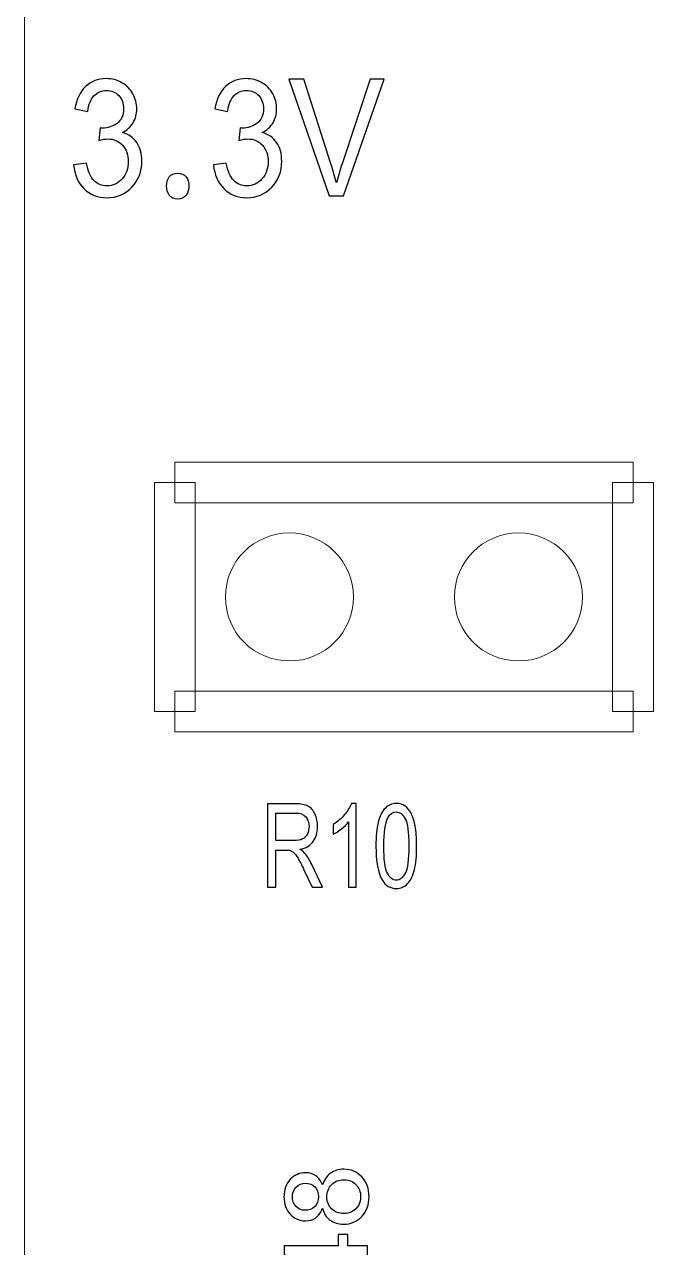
# Model space of a CAD drawing. Header units: millimetres. Extents: x -53.6 to 42.1, y -42.3 to 19.5.
# Drawn here: x -35.58 to -32.79, y -11.32 to -5.98 of the extents above; entities that cross this region are included whole.
import ezdxf

# ---------------------------------------------------------------- set-up
doc = ezdxf.new("R2010")
doc.units = ezdxf.units.MM
doc.header["$MEASUREMENT"] = 0
for name, color, linetype in [('BG_OUTLINE', 7, 'Continuous'), ('BG_SILKSCREEN_TOP', 7, 'Continuous'), ('PG_SILKSCREEN_TOP', 7, 'Continuous'), ('PIN_TOP', 7, 'Continuous'), ('RD_SILKSCREEN_TOP', 7, 'Continuous')]:
    doc.layers.add(name, color=color, linetype=linetype)

msp = doc.modelspace()

# ---------------------------------------------------------------- linework, layer by layer
at = {"layer": 'BG_OUTLINE', "color": 3, "lineweight": 9}
msp.add_open_spline([(-35.58, -42.2737), (-35.58, -42.2737), (-35.58, 2.7261), (-35.58, 2.7261), (-35.58, 2.7261), (-35.58, 2.7261), (19.4199, 2.7261), (19.4199, 2.7261), (19.4199, 2.7261), (19.4199, 2.7261), (19.4199, -42.2737), (19.4199, -42.2737), (19.4199, -42.2737), (19.4199, -42.2737), (-35.58, -42.2737), (-35.58, -42.2737)], degree=3, knots=[0, 0, 0, 0, 0.25, 0.25, 0.25, 0.25, 0.5, 0.5, 0.5, 0.5, 0.75, 0.75, 0.75, 0.75, 1, 1, 1, 1], dxfattribs=at)
at = {"layer": 'BG_SILKSCREEN_TOP', "color": 2}
for points, knots in [([(-35.3653, -6.5902), (-35.3653, -6.5902), (-35.3096, -6.5819), (-35.3096, -6.5819), (-35.3096, -6.5819), (-35.3031, -6.6173), (-35.2922, -6.6428), (-35.2768, -6.6585), (-35.2768, -6.6585), (-35.2614, -6.6741), (-35.2426, -6.6819), (-35.2206, -6.6819), (-35.2206, -6.6819), (-35.1943, -6.6819), (-35.1721, -6.6717), (-35.154, -6.6513), (-35.154, -6.6513), (-35.136, -6.631), (-35.1269, -6.6057), (-35.1269, -6.5756), (-35.1269, -6.5756), (-35.1269, -6.5469), (-35.1352, -6.5232), (-35.152, -6.5046), (-35.152, -6.5046), (-35.1688, -6.486), (-35.19, -6.4766), (-35.2159, -6.4766), (-35.2159, -6.4766), (-35.2265, -6.4766), (-35.2396, -6.479), (-35.2553, -6.4836), (-35.2553, -6.4836), (-35.2553, -6.4836), (-35.2491, -6.4287), (-35.2491, -6.4287), (-35.2491, -6.4287), (-35.2453, -6.4292), (-35.2424, -6.4295), (-35.24, -6.4295), (-35.24, -6.4295), (-35.2163, -6.4295), (-35.1949, -6.4225), (-35.1759, -6.4086), (-35.1759, -6.4086), (-35.1568, -6.3947), (-35.1474, -6.3733), (-35.1474, -6.3443), (-35.1474, -6.3443), (-35.1474, -6.3215), (-35.1543, -6.3024), (-35.1682, -6.2874), (-35.1682, -6.2874), (-35.182, -6.2724), (-35.1999, -6.2648), (-35.2218, -6.2648), (-35.2218, -6.2648), (-35.2435, -6.2648), (-35.2616, -6.2725), (-35.276, -6.2877), (-35.276, -6.2877), (-35.2905, -6.303), (-35.2999, -6.326), (-35.304, -6.3566), (-35.304, -6.3566), (-35.304, -6.3566), (-35.3597, -6.3454), (-35.3597, -6.3454), (-35.3597, -6.3454), (-35.353, -6.3035), (-35.3374, -6.271), (-35.3133, -6.248), (-35.3133, -6.248), (-35.2891, -6.225), (-35.259, -6.2134), (-35.223, -6.2134), (-35.223, -6.2134), (-35.1983, -6.2134), (-35.1754, -6.2194), (-35.1545, -6.2313), (-35.1545, -6.2313), (-35.1337, -6.2432), (-35.1177, -6.2595), (-35.1066, -6.2801), (-35.1066, -6.2801), (-35.0956, -6.3007), (-35.0899, -6.3225), (-35.0899, -6.3458), (-35.0899, -6.3458), (-35.0899, -6.3677), (-35.0952, -6.3877), (-35.1058, -6.4059), (-35.1058, -6.4059), (-35.1164, -6.4239), (-35.132, -6.4382), (-35.1526, -6.4489), (-35.1526, -6.4489), (-35.1258, -6.4558), (-35.1049, -6.4702), (-35.0899, -6.4922), (-35.0899, -6.4922), (-35.0751, -6.514), (-35.0677, -6.5413), (-35.0677, -6.5742), (-35.0677, -6.5742), (-35.0677, -6.6186), (-35.0821, -6.6563), (-35.1111, -6.6873), (-35.1111, -6.6873), (-35.14, -6.7182), (-35.1766, -6.7336), (-35.2208, -6.7336), (-35.2208, -6.7336), (-35.2608, -6.7336), (-35.2939, -6.7203), (-35.3202, -6.6937), (-35.3202, -6.6937), (-35.3466, -6.6671), (-35.3616, -6.6326), (-35.3653, -6.5902)], [0, 0, 0, 0, 0.033333, 0.033333, 0.033333, 0.033333, 0.066667, 0.066667, 0.066667, 0.066667, 0.1, 0.1, 0.1, 0.1, 0.133333, 0.133333, 0.133333, 0.133333, 0.166667, 0.166667, 0.166667, 0.166667, 0.2, 0.2, 0.2, 0.2, 0.233333, 0.233333, 0.233333, 0.233333, 0.266667, 0.266667, 0.266667, 0.266667, 0.3, 0.3, 0.3, 0.3, 0.333333, 0.333333, 0.333333, 0.333333, 0.366667, 0.366667, 0.366667, 0.366667, 0.4, 0.4, 0.4, 0.4, 0.433333, 0.433333, 0.433333, 0.433333, 0.466667, 0.466667, 0.466667, 0.466667, 0.5, 0.5, 0.5, 0.5, 0.533333, 0.533333, 0.533333, 0.533333, 0.566667, 0.566667, 0.566667, 0.566667, 0.6, 0.6, 0.6, 0.6, 0.633333, 0.633333, 0.633333, 0.633333, 0.666667, 0.666667, 0.666667, 0.666667, 0.7, 0.7, 0.7, 0.7, 0.733333, 0.733333, 0.733333, 0.733333, 0.766667, 0.766667, 0.766667, 0.766667, 0.8, 0.8, 0.8, 0.8, 0.833333, 0.833333, 0.833333, 0.833333, 0.866667, 0.866667, 0.866667, 0.866667, 0.9, 0.9, 0.9, 0.9, 0.933333, 0.933333, 0.933333, 0.933333, 0.966667, 0.966667, 0.966667, 0.966667, 1, 1, 1, 1]), ([(-34.7547, -6.5902), (-34.7547, -6.5902), (-34.699, -6.5819), (-34.699, -6.5819), (-34.699, -6.5819), (-34.6925, -6.6173), (-34.6816, -6.6428), (-34.6662, -6.6585), (-34.6662, -6.6585), (-34.6508, -6.6741), (-34.632, -6.6819), (-34.61, -6.6819), (-34.61, -6.6819), (-34.5837, -6.6819), (-34.5615, -6.6717), (-34.5434, -6.6513), (-34.5434, -6.6513), (-34.5254, -6.631), (-34.5163, -6.6057), (-34.5163, -6.5756), (-34.5163, -6.5756), (-34.5163, -6.5469), (-34.5246, -6.5232), (-34.5414, -6.5046), (-34.5414, -6.5046), (-34.5582, -6.486), (-34.5794, -6.4766), (-34.6053, -6.4766), (-34.6053, -6.4766), (-34.6159, -6.4766), (-34.629, -6.479), (-34.6447, -6.4836), (-34.6447, -6.4836), (-34.6447, -6.4836), (-34.6385, -6.4287), (-34.6385, -6.4287), (-34.6385, -6.4287), (-34.6347, -6.4292), (-34.6318, -6.4295), (-34.6294, -6.4295), (-34.6294, -6.4295), (-34.6057, -6.4295), (-34.5843, -6.4225), (-34.5653, -6.4086), (-34.5653, -6.4086), (-34.5462, -6.3947), (-34.5368, -6.3733), (-34.5368, -6.3443), (-34.5368, -6.3443), (-34.5368, -6.3215), (-34.5437, -6.3024), (-34.5576, -6.2874), (-34.5576, -6.2874), (-34.5714, -6.2724), (-34.5893, -6.2648), (-34.6112, -6.2648), (-34.6112, -6.2648), (-34.6329, -6.2648), (-34.651, -6.2725), (-34.6654, -6.2877), (-34.6654, -6.2877), (-34.6799, -6.303), (-34.6893, -6.326), (-34.6934, -6.3566), (-34.6934, -6.3566), (-34.6934, -6.3566), (-34.7491, -6.3454), (-34.7491, -6.3454), (-34.7491, -6.3454), (-34.7424, -6.3035), (-34.7268, -6.271), (-34.7027, -6.248), (-34.7027, -6.248), (-34.6785, -6.225), (-34.6484, -6.2134), (-34.6124, -6.2134), (-34.6124, -6.2134), (-34.5877, -6.2134), (-34.5648, -6.2194), (-34.5439, -6.2313), (-34.5439, -6.2313), (-34.5231, -6.2432), (-34.5071, -6.2595), (-34.496, -6.2801), (-34.496, -6.2801), (-34.485, -6.3007), (-34.4793, -6.3225), (-34.4793, -6.3458), (-34.4793, -6.3458), (-34.4793, -6.3677), (-34.4846, -6.3877), (-34.4952, -6.4059), (-34.4952, -6.4059), (-34.5058, -6.4239), (-34.5214, -6.4382), (-34.542, -6.4489), (-34.542, -6.4489), (-34.5152, -6.4558), (-34.4943, -6.4702), (-34.4793, -6.4922), (-34.4793, -6.4922), (-34.4645, -6.514), (-34.4571, -6.5413), (-34.4571, -6.5742), (-34.4571, -6.5742), (-34.4571, -6.6186), (-34.4715, -6.6563), (-34.5005, -6.6873), (-34.5005, -6.6873), (-34.5294, -6.7182), (-34.566, -6.7336), (-34.6102, -6.7336), (-34.6102, -6.7336), (-34.6502, -6.7336), (-34.6833, -6.7203), (-34.7096, -6.6937), (-34.7096, -6.6937), (-34.736, -6.6671), (-34.751, -6.6326), (-34.7547, -6.5902)], [0, 0, 0, 0, 0.033333, 0.033333, 0.033333, 0.033333, 0.066667, 0.066667, 0.066667, 0.066667, 0.1, 0.1, 0.1, 0.1, 0.133333, 0.133333, 0.133333, 0.133333, 0.166667, 0.166667, 0.166667, 0.166667, 0.2, 0.2, 0.2, 0.2, 0.233333, 0.233333, 0.233333, 0.233333, 0.266667, 0.266667, 0.266667, 0.266667, 0.3, 0.3, 0.3, 0.3, 0.333333, 0.333333, 0.333333, 0.333333, 0.366667, 0.366667, 0.366667, 0.366667, 0.4, 0.4, 0.4, 0.4, 0.433333, 0.433333, 0.433333, 0.433333, 0.466667, 0.466667, 0.466667, 0.466667, 0.5, 0.5, 0.5, 0.5, 0.533333, 0.533333, 0.533333, 0.533333, 0.566667, 0.566667, 0.566667, 0.566667, 0.6, 0.6, 0.6, 0.6, 0.633333, 0.633333, 0.633333, 0.633333, 0.666667, 0.666667, 0.666667, 0.666667, 0.7, 0.7, 0.7, 0.7, 0.733333, 0.733333, 0.733333, 0.733333, 0.766667, 0.766667, 0.766667, 0.766667, 0.8, 0.8, 0.8, 0.8, 0.833333, 0.833333, 0.833333, 0.833333, 0.866667, 0.866667, 0.866667, 0.866667, 0.9, 0.9, 0.9, 0.9, 0.933333, 0.933333, 0.933333, 0.933333, 0.966667, 0.966667, 0.966667, 0.966667, 1, 1, 1, 1]), ([(-34.2495, -6.7246), (-34.2495, -6.7246), (-34.4255, -6.2155), (-34.4255, -6.2155), (-34.4255, -6.2155), (-34.4255, -6.2155), (-34.3604, -6.2155), (-34.3604, -6.2155), (-34.3604, -6.2155), (-34.3604, -6.2155), (-34.2422, -6.5853), (-34.2422, -6.5853), (-34.2422, -6.5853), (-34.2328, -6.615), (-34.2248, -6.6428), (-34.2184, -6.6687), (-34.2184, -6.6687), (-34.2113, -6.6409), (-34.2032, -6.6132), (-34.1938, -6.5853), (-34.1938, -6.5853), (-34.1938, -6.5853), (-34.0712, -6.2155), (-34.0712, -6.2155), (-34.0712, -6.2155), (-34.0712, -6.2155), (-34.0097, -6.2155), (-34.0097, -6.2155), (-34.0097, -6.2155), (-34.0097, -6.2155), (-34.1878, -6.7246), (-34.1878, -6.7246), (-34.1878, -6.7246), (-34.1878, -6.7246), (-34.2495, -6.7246), (-34.2495, -6.7246)], [0, 0, 0, 0, 0.111111, 0.111111, 0.111111, 0.111111, 0.222222, 0.222222, 0.222222, 0.222222, 0.333333, 0.333333, 0.333333, 0.333333, 0.444444, 0.444444, 0.444444, 0.444444, 0.555556, 0.555556, 0.555556, 0.555556, 0.666667, 0.666667, 0.666667, 0.666667, 0.777778, 0.777778, 0.777778, 0.777778, 0.888889, 0.888889, 0.888889, 0.888889, 1, 1, 1, 1]), ([(-34.9115, -6.6261), (-34.9268, -6.6261), (-34.9393, -6.6316), (-34.9485, -6.6426), (-34.9485, -6.6426), (-34.956, -6.6528), (-34.9597, -6.666), (-34.9597, -6.6821), (-34.9597, -6.6821), (-34.9597, -6.6981), (-34.956, -6.7113), (-34.9485, -6.7216), (-34.9485, -6.7216), (-34.9393, -6.7338), (-34.9268, -6.7399), (-34.9115, -6.7399), (-34.9115, -6.7399), (-34.8954, -6.7399), (-34.8831, -6.7338), (-34.8744, -6.7216), (-34.8744, -6.7216), (-34.8663, -6.7113), (-34.8624, -6.6981), (-34.8624, -6.6821), (-34.8624, -6.6821), (-34.8624, -6.666), (-34.8663, -6.6528), (-34.8744, -6.6426), (-34.8744, -6.6426), (-34.8831, -6.6316), (-34.8954, -6.6261), (-34.9115, -6.6261)], [0, 0, 0, 0, 0.125, 0.125, 0.125, 0.125, 0.25, 0.25, 0.25, 0.25, 0.375, 0.375, 0.375, 0.375, 0.5, 0.5, 0.5, 0.5, 0.625, 0.625, 0.625, 0.625, 0.75, 0.75, 0.75, 0.75, 0.875, 0.875, 0.875, 0.875, 1, 1, 1, 1])]:
    msp.add_open_spline(points, degree=3, knots=knots, dxfattribs=at)
at = {"layer": 'PG_SILKSCREEN_TOP', "color": 6, "lineweight": 9}
for points in [[(-34.9239, -8.0655), (-34.9239, -8.0655), (-34.9239, -7.8877), (-34.9239, -7.8877), (-34.9239, -7.8877), (-34.9239, -7.8877), (-32.9239, -7.8877), (-32.9239, -7.8877), (-32.9239, -7.8877), (-32.9239, -7.8877), (-32.9239, -8.0655), (-32.9239, -8.0655), (-32.9239, -8.0655), (-32.9239, -8.0655), (-34.9239, -8.0655), (-34.9239, -8.0655)], [(-34.835, -8.9763), (-34.835, -8.9763), (-35.0128, -8.9763), (-35.0128, -8.9763), (-35.0128, -8.9763), (-35.0128, -8.9763), (-35.0128, -7.9766), (-35.0128, -7.9766), (-35.0128, -7.9766), (-35.0128, -7.9766), (-34.835, -7.9766), (-34.835, -7.9766), (-34.835, -7.9766), (-34.835, -7.9766), (-34.835, -8.9763), (-34.835, -8.9763)], [(-33.0128, -7.9766), (-33.0128, -7.9766), (-32.835, -7.9766), (-32.835, -7.9766), (-32.835, -7.9766), (-32.835, -7.9766), (-32.835, -8.9763), (-32.835, -8.9763), (-32.835, -8.9763), (-32.835, -8.9763), (-33.0128, -8.9763), (-33.0128, -8.9763), (-33.0128, -8.9763), (-33.0128, -8.9763), (-33.0128, -7.9766), (-33.0128, -7.9766)], [(-32.9239, -8.8874), (-32.9239, -8.8874), (-32.9239, -9.0652), (-32.9239, -9.0652), (-32.9239, -9.0652), (-32.9239, -9.0652), (-34.9239, -9.0652), (-34.9239, -9.0652), (-34.9239, -9.0652), (-34.9239, -9.0652), (-34.9239, -8.8874), (-34.9239, -8.8874), (-34.9239, -8.8874), (-34.9239, -8.8874), (-32.9239, -8.8874), (-32.9239, -8.8874)]]:
    msp.add_open_spline(points, degree=3, knots=[0, 0, 0, 0, 0.25, 0.25, 0.25, 0.25, 0.5, 0.5, 0.5, 0.5, 0.75, 0.75, 0.75, 0.75, 1, 1, 1, 1], dxfattribs=at)
at = {"layer": 'PIN_TOP', "lineweight": 9}
for points in [[(-34.1444, -8.4765), (-34.1444, -8.3221), (-34.2694, -8.1971), (-34.4237, -8.1971), (-34.4237, -8.1971), (-34.5781, -8.197), (-34.7031, -8.3221), (-34.7031, -8.4764), (-34.7031, -8.4764), (-34.7032, -8.6308), (-34.5781, -8.7558), (-34.4238, -8.7558), (-34.4238, -8.7558), (-34.2694, -8.7559), (-34.1444, -8.6308), (-34.1444, -8.4765)], [(-33.1446, -8.4765), (-33.1446, -8.3221), (-33.2696, -8.1971), (-33.4239, -8.1971), (-33.4239, -8.1971), (-33.5783, -8.197), (-33.7033, -8.3221), (-33.7033, -8.4764), (-33.7033, -8.4764), (-33.7034, -8.6308), (-33.5783, -8.7558), (-33.424, -8.7558), (-33.424, -8.7558), (-33.2696, -8.7559), (-33.1446, -8.6308), (-33.1446, -8.4765)]]:
    msp.add_open_spline(points, degree=3, knots=[0, 0, 0, 0, 0.25, 0.25, 0.25, 0.25, 0.5, 0.5, 0.5, 0.5, 0.75, 0.75, 0.75, 0.75, 1, 1, 1, 1], dxfattribs=at)
at = {"layer": 'RD_SILKSCREEN_TOP', "color": 8}
for points, knots in [([(-34.5188, -9.7431), (-34.5188, -9.7431), (-34.5188, -9.3795), (-34.5188, -9.3795), (-34.5188, -9.3795), (-34.5188, -9.3795), (-34.3979, -9.3795), (-34.3979, -9.3795), (-34.3979, -9.3795), (-34.3736, -9.3795), (-34.3552, -9.3828), (-34.3425, -9.3893), (-34.3425, -9.3893), (-34.3299, -9.3958), (-34.3198, -9.4073), (-34.3121, -9.4238), (-34.3121, -9.4238), (-34.3046, -9.4404), (-34.3008, -9.4587), (-34.3008, -9.4787), (-34.3008, -9.4787), (-34.3008, -9.5045), (-34.3071, -9.5262), (-34.3196, -9.5439), (-34.3196, -9.5439), (-34.3321, -9.5616), (-34.3515, -9.5728), (-34.3776, -9.5777), (-34.3776, -9.5777), (-34.368, -9.5838), (-34.3608, -9.5898), (-34.3559, -9.5958), (-34.3559, -9.5958), (-34.3453, -9.6086), (-34.3354, -9.6248), (-34.3259, -9.6441), (-34.3259, -9.6441), (-34.3259, -9.6441), (-34.2785, -9.7431), (-34.2785, -9.7431), (-34.2785, -9.7431), (-34.2785, -9.7431), (-34.3239, -9.7431), (-34.3239, -9.7431), (-34.3239, -9.7431), (-34.3239, -9.7431), (-34.36, -9.6674), (-34.36, -9.6674), (-34.36, -9.6674), (-34.3705, -9.6456), (-34.3792, -9.6289), (-34.386, -9.6174), (-34.386, -9.6174), (-34.3929, -9.6058), (-34.399, -9.5976), (-34.4044, -9.5931), (-34.4044, -9.5931), (-34.4098, -9.5884), (-34.4152, -9.5852), (-34.4208, -9.5833), (-34.4208, -9.5833), (-34.4249, -9.5822), (-34.4316, -9.5816), (-34.441, -9.5816), (-34.441, -9.5816), (-34.441, -9.5816), (-34.4827, -9.5816), (-34.4827, -9.5816), (-34.4827, -9.5816), (-34.4827, -9.5816), (-34.4827, -9.7431), (-34.4827, -9.7431), (-34.4827, -9.7431), (-34.4827, -9.7431), (-34.5188, -9.7431), (-34.5188, -9.7431)], [0, 0, 0, 0, 0.052632, 0.052632, 0.052632, 0.052632, 0.105263, 0.105263, 0.105263, 0.105263, 0.157895, 0.157895, 0.157895, 0.157895, 0.210526, 0.210526, 0.210526, 0.210526, 0.263158, 0.263158, 0.263158, 0.263158, 0.315789, 0.315789, 0.315789, 0.315789, 0.368421, 0.368421, 0.368421, 0.368421, 0.421053, 0.421053, 0.421053, 0.421053, 0.473684, 0.473684, 0.473684, 0.473684, 0.526316, 0.526316, 0.526316, 0.526316, 0.578947, 0.578947, 0.578947, 0.578947, 0.631579, 0.631579, 0.631579, 0.631579, 0.684211, 0.684211, 0.684211, 0.684211, 0.736842, 0.736842, 0.736842, 0.736842, 0.789474, 0.789474, 0.789474, 0.789474, 0.842105, 0.842105, 0.842105, 0.842105, 0.894737, 0.894737, 0.894737, 0.894737, 0.947368, 0.947368, 0.947368, 0.947368, 1, 1, 1, 1]), ([(-34.1317, -9.7431), (-34.1317, -9.7431), (-34.1652, -9.7431), (-34.1652, -9.7431), (-34.1652, -9.7431), (-34.1652, -9.7431), (-34.1652, -9.4586), (-34.1652, -9.4586), (-34.1652, -9.4586), (-34.1732, -9.4689), (-34.1838, -9.4791), (-34.1968, -9.4894), (-34.1968, -9.4894), (-34.21, -9.4996), (-34.2217, -9.5073), (-34.2321, -9.5124), (-34.2321, -9.5124), (-34.2321, -9.5124), (-34.2321, -9.4693), (-34.2321, -9.4693), (-34.2321, -9.4693), (-34.2134, -9.4575), (-34.197, -9.4433), (-34.183, -9.4266), (-34.183, -9.4266), (-34.169, -9.4099), (-34.1591, -9.3937), (-34.1532, -9.3779), (-34.1532, -9.3779), (-34.1532, -9.3779), (-34.1317, -9.3779), (-34.1317, -9.3779), (-34.1317, -9.3779), (-34.1317, -9.3779), (-34.1317, -9.7431), (-34.1317, -9.7431)], [0, 0, 0, 0, 0.111111, 0.111111, 0.111111, 0.111111, 0.222222, 0.222222, 0.222222, 0.222222, 0.333333, 0.333333, 0.333333, 0.333333, 0.444444, 0.444444, 0.444444, 0.444444, 0.555556, 0.555556, 0.555556, 0.555556, 0.666667, 0.666667, 0.666667, 0.666667, 0.777778, 0.777778, 0.777778, 0.777778, 0.888889, 0.888889, 0.888889, 0.888889, 1, 1, 1, 1]), ([(-34.046, -9.5638), (-34.046, -9.5208), (-34.0427, -9.4861), (-34.036, -9.46), (-34.036, -9.46), (-34.0294, -9.4337), (-34.0195, -9.4135), (-34.0064, -9.3993), (-34.0064, -9.3993), (-33.9933, -9.385), (-33.9769, -9.3779), (-33.9571, -9.3779), (-33.9571, -9.3779), (-33.9424, -9.3779), (-33.9296, -9.3819), (-33.9186, -9.3898), (-33.9186, -9.3898), (-33.9075, -9.3976), (-33.8984, -9.4089), (-33.8912, -9.4237), (-33.8912, -9.4237), (-33.884, -9.4386), (-33.8784, -9.4566), (-33.8743, -9.4778), (-33.8743, -9.4778), (-33.8702, -9.4991), (-33.8682, -9.5277), (-33.8682, -9.5638), (-33.8682, -9.5638), (-33.8682, -9.6064), (-33.8714, -9.6408), (-33.878, -9.6671), (-33.878, -9.6671), (-33.8846, -9.6933), (-33.8944, -9.7136), (-33.9075, -9.7279), (-33.9075, -9.7279), (-33.9206, -9.7422), (-33.9371, -9.7493), (-33.9571, -9.7493), (-33.9571, -9.7493), (-33.9834, -9.7493), (-34.004, -9.7368), (-34.019, -9.7116), (-34.019, -9.7116), (-34.037, -9.6814), (-34.046, -9.632), (-34.046, -9.5638)], [0, 0, 0, 0, 0.083333, 0.083333, 0.083333, 0.083333, 0.166667, 0.166667, 0.166667, 0.166667, 0.25, 0.25, 0.25, 0.25, 0.333333, 0.333333, 0.333333, 0.333333, 0.416667, 0.416667, 0.416667, 0.416667, 0.5, 0.5, 0.5, 0.5, 0.583333, 0.583333, 0.583333, 0.583333, 0.666667, 0.666667, 0.666667, 0.666667, 0.75, 0.75, 0.75, 0.75, 0.833333, 0.833333, 0.833333, 0.833333, 0.916667, 0.916667, 0.916667, 0.916667, 1, 1, 1, 1]), ([(-34.4827, -9.54), (-34.4827, -9.54), (-34.4052, -9.54), (-34.4052, -9.54), (-34.4052, -9.54), (-34.3888, -9.54), (-34.3758, -9.5377), (-34.3665, -9.5331), (-34.3665, -9.5331), (-34.3572, -9.5286), (-34.3501, -9.5213), (-34.3452, -9.5113), (-34.3452, -9.5113), (-34.3404, -9.5013), (-34.338, -9.4905), (-34.338, -9.4787), (-34.338, -9.4787), (-34.338, -9.4615), (-34.3427, -9.4474), (-34.3521, -9.4363), (-34.3521, -9.4363), (-34.3614, -9.4252), (-34.3762, -9.4197), (-34.3965, -9.4197), (-34.3965, -9.4197), (-34.3965, -9.4197), (-34.4827, -9.4197), (-34.4827, -9.4197), (-34.4827, -9.4197), (-34.4827, -9.4197), (-34.4827, -9.54), (-34.4827, -9.54)], [0, 0, 0, 0, 0.125, 0.125, 0.125, 0.125, 0.25, 0.25, 0.25, 0.25, 0.375, 0.375, 0.375, 0.375, 0.5, 0.5, 0.5, 0.5, 0.625, 0.625, 0.625, 0.625, 0.75, 0.75, 0.75, 0.75, 0.875, 0.875, 0.875, 0.875, 1, 1, 1, 1]), ([(-34.0116, -9.5638), (-34.0116, -9.6235), (-34.0063, -9.6632), (-33.9958, -9.683), (-33.9958, -9.683), (-33.9854, -9.7027), (-33.9725, -9.7126), (-33.9571, -9.7126), (-33.9571, -9.7126), (-33.9416, -9.7126), (-33.9288, -9.7026), (-33.9183, -9.6828), (-33.9183, -9.6828), (-33.9078, -9.663), (-33.9026, -9.6233), (-33.9026, -9.5638), (-33.9026, -9.5638), (-33.9026, -9.5039), (-33.9078, -9.4641), (-33.9183, -9.4445), (-33.9183, -9.4445), (-33.9288, -9.4248), (-33.9418, -9.4149), (-33.9574, -9.4149), (-33.9574, -9.4149), (-33.9728, -9.4149), (-33.9851, -9.4237), (-33.9943, -9.441), (-33.9943, -9.441), (-34.0058, -9.4631), (-34.0116, -9.5041), (-34.0116, -9.5638)], [0, 0, 0, 0, 0.125, 0.125, 0.125, 0.125, 0.25, 0.25, 0.25, 0.25, 0.375, 0.375, 0.375, 0.375, 0.5, 0.5, 0.5, 0.5, 0.625, 0.625, 0.625, 0.625, 0.75, 0.75, 0.75, 0.75, 0.875, 0.875, 0.875, 0.875, 1, 1, 1, 1]), ([(-34.2794, -11.1454), (-34.2862, -11.1639), (-34.2958, -11.1776), (-34.3084, -11.1866), (-34.3084, -11.1866), (-34.321, -11.1955), (-34.336, -11.2), (-34.3536, -11.2), (-34.3536, -11.2), (-34.3801, -11.2), (-34.4022, -11.1905), (-34.4203, -11.1714), (-34.4203, -11.1714), (-34.4383, -11.1524), (-34.4474, -11.1272), (-34.4474, -11.0956), (-34.4474, -11.0956), (-34.4474, -11.0638), (-34.4381, -11.0383), (-34.4197, -11.0189), (-34.4197, -11.0189), (-34.4012, -10.9996), (-34.3788, -10.9899), (-34.3523, -10.9899), (-34.3523, -10.9899), (-34.3354, -10.9899), (-34.3208, -10.9943), (-34.3083, -11.0031), (-34.3083, -11.0031), (-34.2958, -11.012), (-34.2862, -11.0254), (-34.2794, -11.0434), (-34.2794, -11.0434), (-34.2721, -11.0212), (-34.2604, -11.0041), (-34.2442, -10.9925), (-34.2442, -10.9925), (-34.228, -10.9809), (-34.2086, -10.975), (-34.1862, -10.975), (-34.1862, -10.975), (-34.155, -10.975), (-34.1289, -10.986), (-34.1078, -11.008), (-34.1078, -11.008), (-34.0866, -11.03), (-34.076, -11.0589), (-34.076, -11.0948), (-34.076, -11.0948), (-34.076, -11.1307), (-34.0866, -11.1596), (-34.1079, -11.1816), (-34.1079, -11.1816), (-34.1291, -11.2036), (-34.1556, -11.2146), (-34.1874, -11.2146), (-34.1874, -11.2146), (-34.211, -11.2146), (-34.2308, -11.2086), (-34.2468, -11.1966), (-34.2468, -11.1966), (-34.2627, -11.1847), (-34.2736, -11.1676), (-34.2794, -11.1454)], [0, 0, 0, 0, 0.0625, 0.0625, 0.0625, 0.0625, 0.125, 0.125, 0.125, 0.125, 0.1875, 0.1875, 0.1875, 0.1875, 0.25, 0.25, 0.25, 0.25, 0.3125, 0.3125, 0.3125, 0.3125, 0.375, 0.375, 0.375, 0.375, 0.4375, 0.4375, 0.4375, 0.4375, 0.5, 0.5, 0.5, 0.5, 0.5625, 0.5625, 0.5625, 0.5625, 0.625, 0.625, 0.625, 0.625, 0.6875, 0.6875, 0.6875, 0.6875, 0.75, 0.75, 0.75, 0.75, 0.8125, 0.8125, 0.8125, 0.8125, 0.875, 0.875, 0.875, 0.875, 0.9375, 0.9375, 0.9375, 0.9375, 1, 1, 1, 1]), ([(-34.3551, -11.1543), (-34.3379, -11.1543), (-34.3238, -11.1488), (-34.3129, -11.1377), (-34.3129, -11.1377), (-34.302, -11.1267), (-34.2965, -11.1123), (-34.2965, -11.0946), (-34.2965, -11.0946), (-34.2965, -11.0774), (-34.3019, -11.0632), (-34.3127, -11.0522), (-34.3127, -11.0522), (-34.3236, -11.0412), (-34.3369, -11.0358), (-34.3525, -11.0358), (-34.3525, -11.0358), (-34.369, -11.0358), (-34.3827, -11.0414), (-34.3939, -11.0527), (-34.3939, -11.0527), (-34.405, -11.0641), (-34.4106, -11.0781), (-34.4106, -11.0951), (-34.4106, -11.0951), (-34.4106, -11.1121), (-34.4051, -11.1262), (-34.3943, -11.1375), (-34.3943, -11.1375), (-34.3834, -11.1488), (-34.3702, -11.1543), (-34.3551, -11.1543)], [0, 0, 0, 0, 0.125, 0.125, 0.125, 0.125, 0.25, 0.25, 0.25, 0.25, 0.375, 0.375, 0.375, 0.375, 0.5, 0.5, 0.5, 0.5, 0.625, 0.625, 0.625, 0.625, 0.75, 0.75, 0.75, 0.75, 0.875, 0.875, 0.875, 0.875, 1, 1, 1, 1]), ([(-34.1871, -11.1687), (-34.1744, -11.1687), (-34.162, -11.1657), (-34.1502, -11.1597), (-34.1502, -11.1597), (-34.1382, -11.1537), (-34.129, -11.1447), (-34.1225, -11.1328), (-34.1225, -11.1328), (-34.116, -11.1208), (-34.1127, -11.108), (-34.1127, -11.0943), (-34.1127, -11.0943), (-34.1127, -11.073), (-34.1195, -11.0554), (-34.1333, -11.0415), (-34.1333, -11.0415), (-34.1471, -11.0276), (-34.1645, -11.0207), (-34.1857, -11.0207), (-34.1857, -11.0207), (-34.2072, -11.0207), (-34.2249, -11.0278), (-34.239, -11.0421), (-34.239, -11.0421), (-34.2531, -11.0564), (-34.2601, -11.0743), (-34.2601, -11.0958), (-34.2601, -11.0958), (-34.2601, -11.1168), (-34.2531, -11.1342), (-34.2393, -11.148), (-34.2393, -11.148), (-34.2253, -11.1618), (-34.2079, -11.1687), (-34.1871, -11.1687)], [0, 0, 0, 0, 0.111111, 0.111111, 0.111111, 0.111111, 0.222222, 0.222222, 0.222222, 0.222222, 0.333333, 0.333333, 0.333333, 0.333333, 0.444444, 0.444444, 0.444444, 0.444444, 0.555556, 0.555556, 0.555556, 0.555556, 0.666667, 0.666667, 0.666667, 0.666667, 0.777778, 0.777778, 0.777778, 0.777778, 0.888889, 0.888889, 0.888889, 0.888889, 1, 1, 1, 1]), ([(-34.0822, -11.3535), (-34.0822, -11.3535), (-34.1692, -11.3535), (-34.1692, -11.3535), (-34.1692, -11.3535), (-34.1692, -11.3535), (-34.1692, -11.5113), (-34.1692, -11.5113), (-34.1692, -11.5113), (-34.1692, -11.5113), (-34.2102, -11.5113), (-34.2102, -11.5113), (-34.2102, -11.5113), (-34.2102, -11.5113), (-34.4458, -11.3453), (-34.4458, -11.3453), (-34.4458, -11.3453), (-34.4458, -11.3453), (-34.4458, -11.3088), (-34.4458, -11.3088), (-34.4458, -11.3088), (-34.4458, -11.3088), (-34.2102, -11.3088), (-34.2102, -11.3088), (-34.2102, -11.3088), (-34.2102, -11.3088), (-34.2102, -11.2597), (-34.2102, -11.2597), (-34.2102, -11.2597), (-34.2102, -11.2597), (-34.1692, -11.2597), (-34.1692, -11.2597), (-34.1692, -11.2597), (-34.1692, -11.2597), (-34.1692, -11.3088), (-34.1692, -11.3088), (-34.1692, -11.3088), (-34.1692, -11.3088), (-34.0822, -11.3088), (-34.0822, -11.3088), (-34.0822, -11.3088), (-34.0822, -11.3088), (-34.0822, -11.3535), (-34.0822, -11.3535)], [0, 0, 0, 0, 0.090909, 0.090909, 0.090909, 0.090909, 0.181818, 0.181818, 0.181818, 0.181818, 0.272727, 0.272727, 0.272727, 0.272727, 0.363636, 0.363636, 0.363636, 0.363636, 0.454545, 0.454545, 0.454545, 0.454545, 0.545455, 0.545455, 0.545455, 0.545455, 0.636364, 0.636364, 0.636364, 0.636364, 0.727273, 0.727273, 0.727273, 0.727273, 0.818182, 0.818182, 0.818182, 0.818182, 0.909091, 0.909091, 0.909091, 0.909091, 1, 1, 1, 1])]:
    msp.add_open_spline(points, degree=3, knots=knots, dxfattribs=at)

doc.saveas('drawing.dxf')
